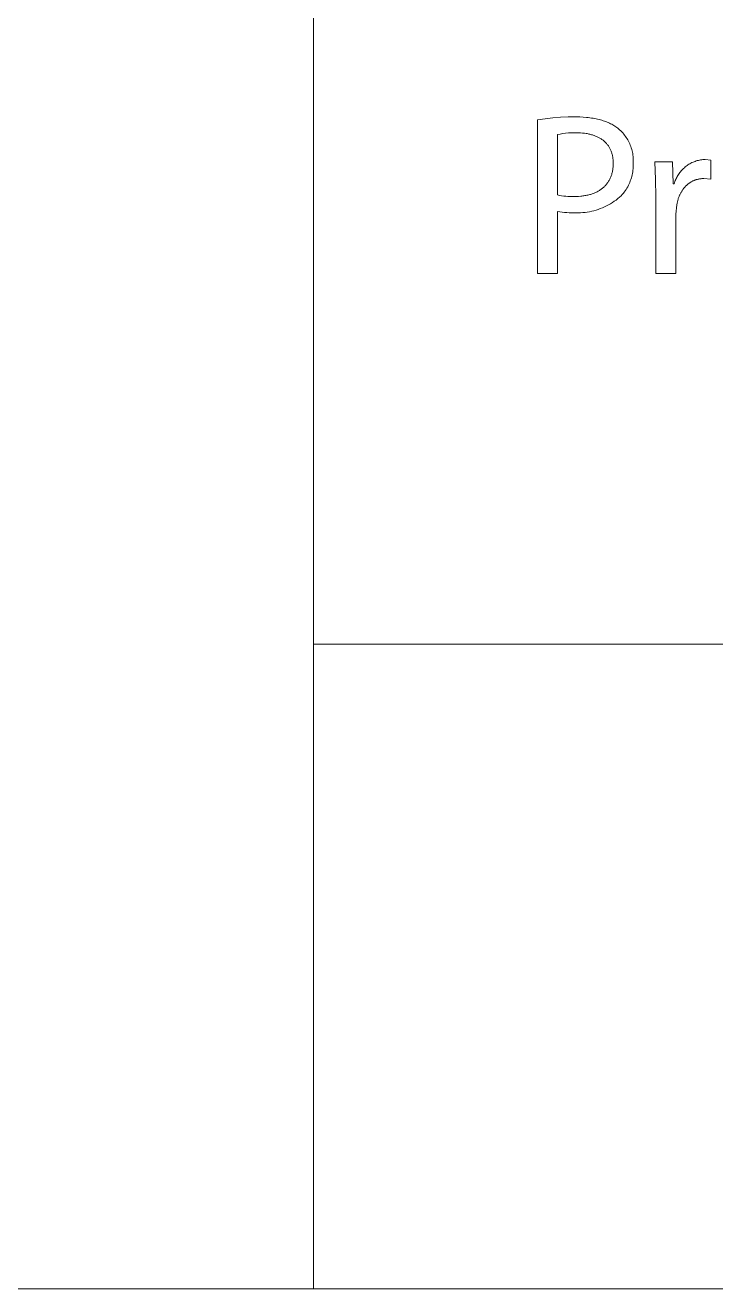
# Model space of a CAD drawing. Header units: millimetres. Extents: x -658 to 2773, y 81 to 2478.
# Drawn here: x 1433.2 to 1535.9, y 81.4 to 269.3 of the extents above; entities that cross this region are included whole.
import ezdxf

# ---------------------------------------------------------------- set-up
doc = ezdxf.new("R2010")
doc.units = ezdxf.units.MM
doc.header["$MEASUREMENT"] = 0
doc.layers.add('Domyślny', color=7, linetype='Continuous', true_color=0x000000)

msp = doc.modelspace()

# ---------------------------------------------------------------- linework, layer by layer
at = {"layer": 'Domyślny', "color": 18, "lineweight": 15, "true_color": 0x000000}
for p, q in [((1476.09, 81.41), (1476.09, 464.9)), ((1511.71, 255.56), (1512.86, 255.65)), ((1512.86, 255.65), (1514.01, 255.7)), ((1514.01, 255.7), (1515.16, 255.72)), ((1515.16, 255.72), (1515.71, 255.71)), ((1515.71, 255.71), (1516.24, 255.68)), ((1516.24, 255.68), (1516.74, 255.64)), ((1516.74, 255.64), (1516.99, 255.62)), ((1516.99, 255.62), (1517.23, 255.59)), ((1509.43, 255.27), (1510.57, 255.44)), ((1509.43, 232.4), (1509.43, 255.27)), ((1510.57, 255.44), (1511.71, 255.56)), ((1517.23, 255.59), (1517.47, 255.55)), ((1517.47, 255.55), (1517.7, 255.52)), ((1517.7, 255.52), (1517.93, 255.48)), ((1517.93, 255.48), (1518.16, 255.43)), ((1518.16, 255.43), (1518.38, 255.38)), ((1518.38, 255.38), (1518.59, 255.33)), ((1518.59, 255.33), (1518.8, 255.27)), ((1518.8, 255.27), (1519, 255.21)), ((1519, 255.21), (1519.2, 255.15)), ((1519.2, 255.15), (1519.4, 255.08)), ((1519.4, 255.08), (1519.59, 255.01)), ((1519.59, 255.01), (1519.78, 254.94)), ((1519.78, 254.94), (1519.96, 254.86)), ((1519.96, 254.86), (1520.14, 254.78)), ((1520.14, 254.78), (1520.31, 254.7)), ((1520.31, 254.7), (1520.48, 254.61)), ((1520.48, 254.61), (1520.64, 254.52)), ((1520.64, 254.52), (1520.8, 254.43)), ((1520.8, 254.43), (1520.95, 254.33)), ((1520.95, 254.33), (1521.1, 254.23)), ((1521.1, 254.23), (1521.25, 254.13)), ((1521.25, 254.13), (1521.39, 254.02)), ((1521.39, 254.02), (1521.52, 253.91)), ((1521.52, 253.91), (1521.65, 253.8)), ((1521.65, 253.8), (1521.81, 253.65)), ((1512.81, 253.17), (1512.41, 253.1)), ((1512.41, 253.1), (1512.41, 244.11)), ((1513.21, 253.24), (1512.81, 253.17)), ((1513.61, 253.29), (1513.21, 253.24)), ((1514.02, 253.32), (1513.61, 253.29)), ((1514.42, 253.34), (1514.02, 253.32)), ((1514.83, 253.35), (1514.42, 253.34)), ((1515.23, 253.35), (1514.83, 253.35)), ((1515.54, 253.35), (1515.23, 253.35)), ((1515.84, 253.33), (1515.54, 253.35)), ((1516.13, 253.31), (1515.84, 253.33)), ((1516.41, 253.28), (1516.13, 253.31)), ((1516.69, 253.24), (1516.41, 253.28)), ((1516.82, 253.22), (1516.69, 253.24)), ((1516.96, 253.19), (1516.82, 253.22)), ((1517.09, 253.17), (1516.96, 253.19)), ((1517.22, 253.14), (1517.09, 253.17)), ((1517.35, 253.11), (1517.22, 253.14)), ((1517.47, 253.07), (1517.35, 253.11)), ((1517.6, 253.04), (1517.47, 253.07)), ((1517.72, 253), (1517.6, 253.04)), ((1517.84, 252.96), (1517.72, 253)), ((1517.96, 252.92), (1517.84, 252.96)), ((1518.07, 252.87), (1517.96, 252.92)), ((1518.19, 252.82), (1518.07, 252.87)), ((1518.3, 252.77), (1518.19, 252.82)), ((1518.41, 252.72), (1518.3, 252.77)), ((1518.51, 252.67), (1518.41, 252.72)), ((1518.62, 252.61), (1518.51, 252.67)), ((1518.72, 252.56), (1518.62, 252.61)), ((1518.82, 252.5), (1518.72, 252.56)), ((1518.92, 252.43), (1518.82, 252.5)), ((1519.01, 252.37), (1518.92, 252.43)), ((1519.11, 252.3), (1519.01, 252.37)), ((1519.2, 252.23), (1519.11, 252.3)), ((1519.29, 252.16), (1519.2, 252.23)), ((1519.37, 252.09), (1519.29, 252.16)), ((1519.45, 252.01), (1519.37, 252.09)), ((1519.54, 251.93), (1519.45, 252.01)), ((1519.61, 251.85), (1519.54, 251.93)), ((1519.69, 251.77), (1519.61, 251.85)), ((1521.81, 253.65), (1521.96, 253.49)), ((1521.96, 253.49), (1522.11, 253.33)), ((1522.11, 253.33), (1522.25, 253.17)), ((1522.25, 253.17), (1522.38, 253)), ((1522.38, 253), (1522.51, 252.82)), ((1522.51, 252.82), (1522.64, 252.65)), ((1522.64, 252.65), (1522.75, 252.46)), ((1522.75, 252.46), (1522.86, 252.28)), ((1522.86, 252.28), (1522.97, 252.09)), ((1522.97, 252.09), (1523.06, 251.89)), ((1523.06, 251.89), (1523.15, 251.7)), ((1519.76, 251.68), (1519.69, 251.77)), ((1519.83, 251.6), (1519.76, 251.68)), ((1519.9, 251.51), (1519.83, 251.6)), ((1519.97, 251.41), (1519.9, 251.51)), ((1520.03, 251.32), (1519.97, 251.41)), ((1520.09, 251.22), (1520.03, 251.32)), ((1520.15, 251.13), (1520.09, 251.22)), ((1520.2, 251.02), (1520.15, 251.13)), ((1520.25, 250.92), (1520.2, 251.02)), ((1520.3, 250.82), (1520.25, 250.92)), ((1520.35, 250.71), (1520.3, 250.82)), ((1520.39, 250.6), (1520.35, 250.71)), ((1520.43, 250.49), (1520.39, 250.6)), ((1520.47, 250.37), (1520.43, 250.49)), ((1520.51, 250.25), (1520.47, 250.37)), ((1520.54, 250.14), (1520.51, 250.25)), ((1520.57, 250.01), (1520.54, 250.14)), ((1520.59, 249.89), (1520.57, 250.01)), ((1523.15, 251.7), (1523.24, 251.5)), ((1523.24, 251.5), (1523.31, 251.29)), ((1523.31, 251.29), (1523.38, 251.09)), ((1523.38, 251.09), (1523.45, 250.88)), ((1523.45, 250.88), (1523.5, 250.67)), ((1523.5, 250.67), (1523.55, 250.46)), ((1523.55, 250.46), (1523.59, 250.25)), ((1523.59, 250.25), (1523.62, 250.03)), ((1523.62, 250.03), (1523.65, 249.82)), ((1520.62, 249.76), (1520.59, 249.89)), ((1520.64, 249.64), (1520.62, 249.76)), ((1520.65, 249.5), (1520.64, 249.64)), ((1520.64, 247.95), (1520.65, 248.09)), ((1520.67, 249.37), (1520.65, 249.5)), ((1520.65, 248.09), (1520.67, 248.23)), ((1520.68, 249.24), (1520.67, 249.37)), ((1520.67, 248.23), (1520.68, 248.38)), ((1520.69, 249.1), (1520.68, 249.24)), ((1520.68, 248.38), (1520.69, 248.52)), ((1520.69, 248.96), (1520.69, 249.1)), ((1520.69, 248.82), (1520.69, 248.96)), ((1520.69, 248.67), (1520.69, 248.82)), ((1520.69, 248.52), (1520.69, 248.67)), ((1523.65, 249.82), (1523.67, 249.6)), ((1523.68, 248.25), (1523.66, 248.01)), ((1523.67, 249.6), (1523.68, 249.39)), ((1523.68, 249.39), (1523.68, 249.17)), ((1523.68, 249.17), (1523.68, 248.95)), ((1523.68, 248.95), (1523.68, 248.72)), ((1523.68, 248.72), (1523.68, 248.48)), ((1523.68, 248.48), (1523.68, 248.25)), ((1526.99, 246.42), (1526.88, 249.02)), ((1526.88, 249.02), (1529.53, 249.02)), ((1529.53, 249.02), (1529.63, 245.76)), ((1531.16, 248.05), (1531.28, 248.16)), ((1531.28, 248.16), (1531.41, 248.27)), ((1531.41, 248.27), (1531.55, 248.38)), ((1531.55, 248.38), (1531.68, 248.48)), ((1531.68, 248.48), (1531.82, 248.58)), ((1531.82, 248.58), (1531.97, 248.67)), ((1531.97, 248.67), (1532.11, 248.75)), ((1532.11, 248.75), (1532.26, 248.83)), ((1532.26, 248.83), (1532.41, 248.91)), ((1532.41, 248.91), (1532.57, 248.98)), ((1532.57, 248.98), (1532.72, 249.04)), ((1532.72, 249.04), (1532.88, 249.1)), ((1532.88, 249.1), (1533.04, 249.16)), ((1533.04, 249.16), (1533.2, 249.21)), ((1533.2, 249.21), (1533.37, 249.25)), ((1533.37, 249.25), (1533.53, 249.29)), ((1533.53, 249.29), (1533.7, 249.32)), ((1533.7, 249.32), (1533.87, 249.35)), ((1533.87, 249.35), (1534.03, 249.37)), ((1534.03, 249.37), (1534.2, 249.38)), ((1534.2, 249.38), (1534.37, 249.39)), ((1534.37, 249.39), (1535.23, 249.29)), ((1535.23, 249.29), (1535.23, 246.45)), ((1520.01, 246.15), (1520.07, 246.25)), ((1520.07, 246.25), (1520.13, 246.36)), ((1520.13, 246.36), (1520.19, 246.47)), ((1520.19, 246.47), (1520.24, 246.58)), ((1520.24, 246.58), (1520.29, 246.69)), ((1520.29, 246.69), (1520.34, 246.81)), ((1520.34, 246.81), (1520.39, 246.93)), ((1520.39, 246.93), (1520.43, 247.05)), ((1520.43, 247.05), (1520.47, 247.17)), ((1520.47, 247.17), (1520.5, 247.3)), ((1520.5, 247.3), (1520.54, 247.42)), ((1520.54, 247.42), (1520.57, 247.55)), ((1520.57, 247.55), (1520.59, 247.68)), ((1520.59, 247.68), (1520.62, 247.82)), ((1520.62, 247.82), (1520.64, 247.95)), ((1523.32, 246.41), (1523.24, 246.18)), ((1523.39, 246.63), (1523.32, 246.41)), ((1523.46, 246.86), (1523.39, 246.63)), ((1523.51, 247.08), (1523.46, 246.86)), ((1523.56, 247.31), (1523.51, 247.08)), ((1523.6, 247.55), (1523.56, 247.31)), ((1523.63, 247.78), (1523.6, 247.55)), ((1523.66, 248.01), (1523.63, 247.78)), ((1527.02, 243.83), (1526.99, 246.42)), ((1529.87, 246.08), (1529.93, 246.24)), ((1529.93, 246.24), (1530, 246.4)), ((1530, 246.4), (1530.07, 246.55)), ((1530.07, 246.55), (1530.14, 246.71)), ((1530.14, 246.71), (1530.22, 246.85)), ((1530.22, 246.85), (1530.31, 247)), ((1530.31, 247), (1530.4, 247.14)), ((1530.4, 247.14), (1530.49, 247.28)), ((1530.49, 247.28), (1530.59, 247.42)), ((1530.59, 247.42), (1530.7, 247.56)), ((1530.7, 247.56), (1530.81, 247.68)), ((1530.81, 247.68), (1530.92, 247.81)), ((1530.92, 247.81), (1531.04, 247.93)), ((1531.04, 247.93), (1531.16, 248.05)), ((1532.64, 246.22), (1532.55, 246.18)), ((1532.72, 246.25), (1532.64, 246.22)), ((1532.8, 246.29), (1532.72, 246.25)), ((1532.89, 246.32), (1532.8, 246.29)), ((1532.98, 246.35), (1532.89, 246.32)), ((1533.06, 246.38), (1532.98, 246.35)), ((1533.15, 246.4), (1533.06, 246.38)), ((1533.24, 246.42), (1533.15, 246.4)), ((1533.33, 246.45), (1533.24, 246.42)), ((1533.42, 246.46), (1533.33, 246.45)), ((1533.52, 246.48), (1533.42, 246.46)), ((1533.61, 246.5), (1533.52, 246.48)), ((1533.7, 246.51), (1533.61, 246.5)), ((1533.8, 246.52), (1533.7, 246.51)), ((1533.89, 246.53), (1533.8, 246.52)), ((1533.99, 246.53), (1533.89, 246.53)), ((1534.09, 246.54), (1533.99, 246.53)), ((1534.19, 246.54), (1534.09, 246.54)), ((1535.23, 246.45), (1534.19, 246.54)), ((1517.58, 244.28), (1517.71, 244.32)), ((1517.71, 244.32), (1517.84, 244.37)), ((1517.84, 244.37), (1517.96, 244.42)), ((1517.96, 244.42), (1518.08, 244.48)), ((1518.08, 244.48), (1518.2, 244.53)), ((1518.2, 244.53), (1518.31, 244.59)), ((1518.31, 244.59), (1518.43, 244.65)), ((1518.43, 244.65), (1518.54, 244.71)), ((1518.54, 244.71), (1518.64, 244.78)), ((1518.64, 244.78), (1518.75, 244.85)), ((1518.75, 244.85), (1518.85, 244.92)), ((1518.85, 244.92), (1518.95, 244.99)), ((1518.95, 244.99), (1519.05, 245.07)), ((1519.05, 245.07), (1519.15, 245.14)), ((1519.15, 245.14), (1519.24, 245.22)), ((1519.24, 245.22), (1519.33, 245.3)), ((1519.33, 245.3), (1519.41, 245.39)), ((1519.41, 245.39), (1519.5, 245.48)), ((1519.5, 245.48), (1519.58, 245.56)), ((1519.58, 245.56), (1519.66, 245.66)), ((1519.66, 245.66), (1519.74, 245.75)), ((1519.74, 245.75), (1519.81, 245.85)), ((1519.81, 245.85), (1519.88, 245.94)), ((1519.88, 245.94), (1519.95, 246.04)), ((1519.95, 246.04), (1520.01, 246.15)), ((1522.2, 244.35), (1522.05, 244.17)), ((1522.34, 244.54), (1522.2, 244.35)), ((1522.48, 244.73), (1522.34, 244.54)), ((1522.61, 244.93), (1522.48, 244.73)), ((1522.73, 245.13), (1522.61, 244.93)), ((1522.85, 245.33), (1522.73, 245.13)), ((1522.96, 245.54), (1522.85, 245.33)), ((1523.06, 245.75), (1522.96, 245.54)), ((1523.16, 245.97), (1523.06, 245.75)), ((1523.24, 246.18), (1523.16, 245.97)), ((1529.63, 245.76), (1529.77, 245.76)), ((1529.77, 245.76), (1529.82, 245.92)), ((1529.82, 245.92), (1529.87, 246.08)), ((1530.74, 244.4), (1530.7, 244.31)), ((1530.79, 244.48), (1530.74, 244.4)), ((1530.84, 244.57), (1530.79, 244.48)), ((1530.89, 244.65), (1530.84, 244.57)), ((1530.94, 244.73), (1530.89, 244.65)), ((1530.99, 244.81), (1530.94, 244.73)), ((1531.05, 244.89), (1530.99, 244.81)), ((1531.1, 244.96), (1531.05, 244.89)), ((1531.16, 245.04), (1531.1, 244.96)), ((1531.22, 245.11), (1531.16, 245.04)), ((1531.27, 245.18), (1531.22, 245.11)), ((1531.34, 245.25), (1531.27, 245.18)), ((1531.4, 245.32), (1531.34, 245.25)), ((1531.46, 245.39), (1531.4, 245.32)), ((1531.52, 245.45), (1531.46, 245.39)), ((1531.59, 245.52), (1531.52, 245.45)), ((1531.66, 245.58), (1531.59, 245.52)), ((1531.73, 245.64), (1531.66, 245.58)), ((1531.8, 245.7), (1531.73, 245.64)), ((1531.87, 245.75), (1531.8, 245.7)), ((1531.94, 245.81), (1531.87, 245.75)), ((1532.01, 245.86), (1531.94, 245.81)), ((1532.08, 245.91), (1532.01, 245.86)), ((1532.16, 245.96), (1532.08, 245.91)), ((1532.24, 246.01), (1532.16, 245.96)), ((1532.31, 246.05), (1532.24, 246.01)), ((1532.39, 246.1), (1532.31, 246.05)), ((1532.47, 246.14), (1532.39, 246.1)), ((1532.55, 246.18), (1532.47, 246.14)), ((1512.41, 244.11), (1512.72, 244.04)), ((1512.72, 244.04), (1513.02, 243.99)), ((1513.02, 243.99), (1513.33, 243.94)), ((1513.33, 243.94), (1513.64, 243.91)), ((1513.64, 243.91), (1513.95, 243.88)), ((1513.95, 243.88), (1514.27, 243.87)), ((1514.27, 243.87), (1514.58, 243.86)), ((1514.58, 243.86), (1514.89, 243.87)), ((1514.89, 243.87), (1515.22, 243.87)), ((1515.22, 243.87), (1515.55, 243.89)), ((1515.55, 243.89), (1515.87, 243.92)), ((1515.87, 243.92), (1516.02, 243.93)), ((1516.02, 243.93), (1516.18, 243.95)), ((1516.18, 243.95), (1516.33, 243.97)), ((1516.33, 243.97), (1516.48, 244)), ((1516.48, 244), (1516.62, 244.02)), ((1516.62, 244.02), (1516.77, 244.05)), ((1516.77, 244.05), (1516.91, 244.08)), ((1516.91, 244.08), (1517.05, 244.12)), ((1517.05, 244.12), (1517.19, 244.15)), ((1517.19, 244.15), (1517.32, 244.19)), ((1517.32, 244.19), (1517.45, 244.23)), ((1517.45, 244.23), (1517.58, 244.28)), ((1519.69, 242.47), (1519.39, 242.33)), ((1519.99, 242.63), (1519.69, 242.47)), ((1520.28, 242.79), (1519.99, 242.63)), ((1520.57, 242.97), (1520.28, 242.79)), ((1520.85, 243.16), (1520.57, 242.97)), ((1521.12, 243.35), (1520.85, 243.16)), ((1521.38, 243.56), (1521.12, 243.35)), ((1521.64, 243.77), (1521.38, 243.56)), ((1521.89, 243.99), (1521.64, 243.77)), ((1522.05, 244.17), (1521.89, 243.99)), ((1527.02, 232.4), (1527.02, 243.83)), ((1530.15, 242.65), (1530.01, 241.25)), ((1530.19, 242.87), (1530.15, 242.65)), ((1530.24, 243.07), (1530.19, 242.87)), ((1530.29, 243.28), (1530.24, 243.07)), ((1530.35, 243.48), (1530.29, 243.28)), ((1530.38, 243.57), (1530.35, 243.48)), ((1530.42, 243.67), (1530.38, 243.57)), ((1530.45, 243.77), (1530.42, 243.67)), ((1530.49, 243.86), (1530.45, 243.77)), ((1530.53, 243.95), (1530.49, 243.86)), ((1530.57, 244.05), (1530.53, 243.95)), ((1530.61, 244.14), (1530.57, 244.05)), ((1530.65, 244.22), (1530.61, 244.14)), ((1530.7, 244.31), (1530.65, 244.22)), ((1512.75, 241.6), (1512.41, 241.66)), ((1512.41, 241.66), (1512.41, 232.4)), ((1513.09, 241.55), (1512.75, 241.6)), ((1513.44, 241.51), (1513.09, 241.55)), ((1513.78, 241.48), (1513.44, 241.51)), ((1514.13, 241.46), (1513.78, 241.48)), ((1514.48, 241.45), (1514.13, 241.46)), ((1514.82, 241.46), (1514.48, 241.45)), ((1515.16, 241.45), (1514.82, 241.46)), ((1515.49, 241.44), (1515.16, 241.45)), ((1515.83, 241.46), (1515.49, 241.44)), ((1516.16, 241.48), (1515.83, 241.46)), ((1516.5, 241.51), (1516.16, 241.48)), ((1516.83, 241.56), (1516.5, 241.51)), ((1517.16, 241.61), (1516.83, 241.56)), ((1517.49, 241.68), (1517.16, 241.61)), ((1517.81, 241.76), (1517.49, 241.68)), ((1518.14, 241.85), (1517.81, 241.76)), ((1518.46, 241.95), (1518.14, 241.85)), ((1518.77, 242.07), (1518.46, 241.95)), ((1519.08, 242.19), (1518.77, 242.07)), ((1519.39, 242.33), (1519.08, 242.19)), ((1530.01, 241.25), (1530.01, 232.4)), ((1512.41, 232.4), (1509.43, 232.4)), ((1530.01, 232.4), (1527.02, 232.4)), ((1476.09, 177.27), (2769.27, 177.27)), ((2769.27, 81.41), (-658.04, 81.41)), ((2769.27, 81.41), (1476.09, 81.41))]:
    msp.add_line(p, q, dxfattribs=at)

doc.saveas('drawing.dxf')
